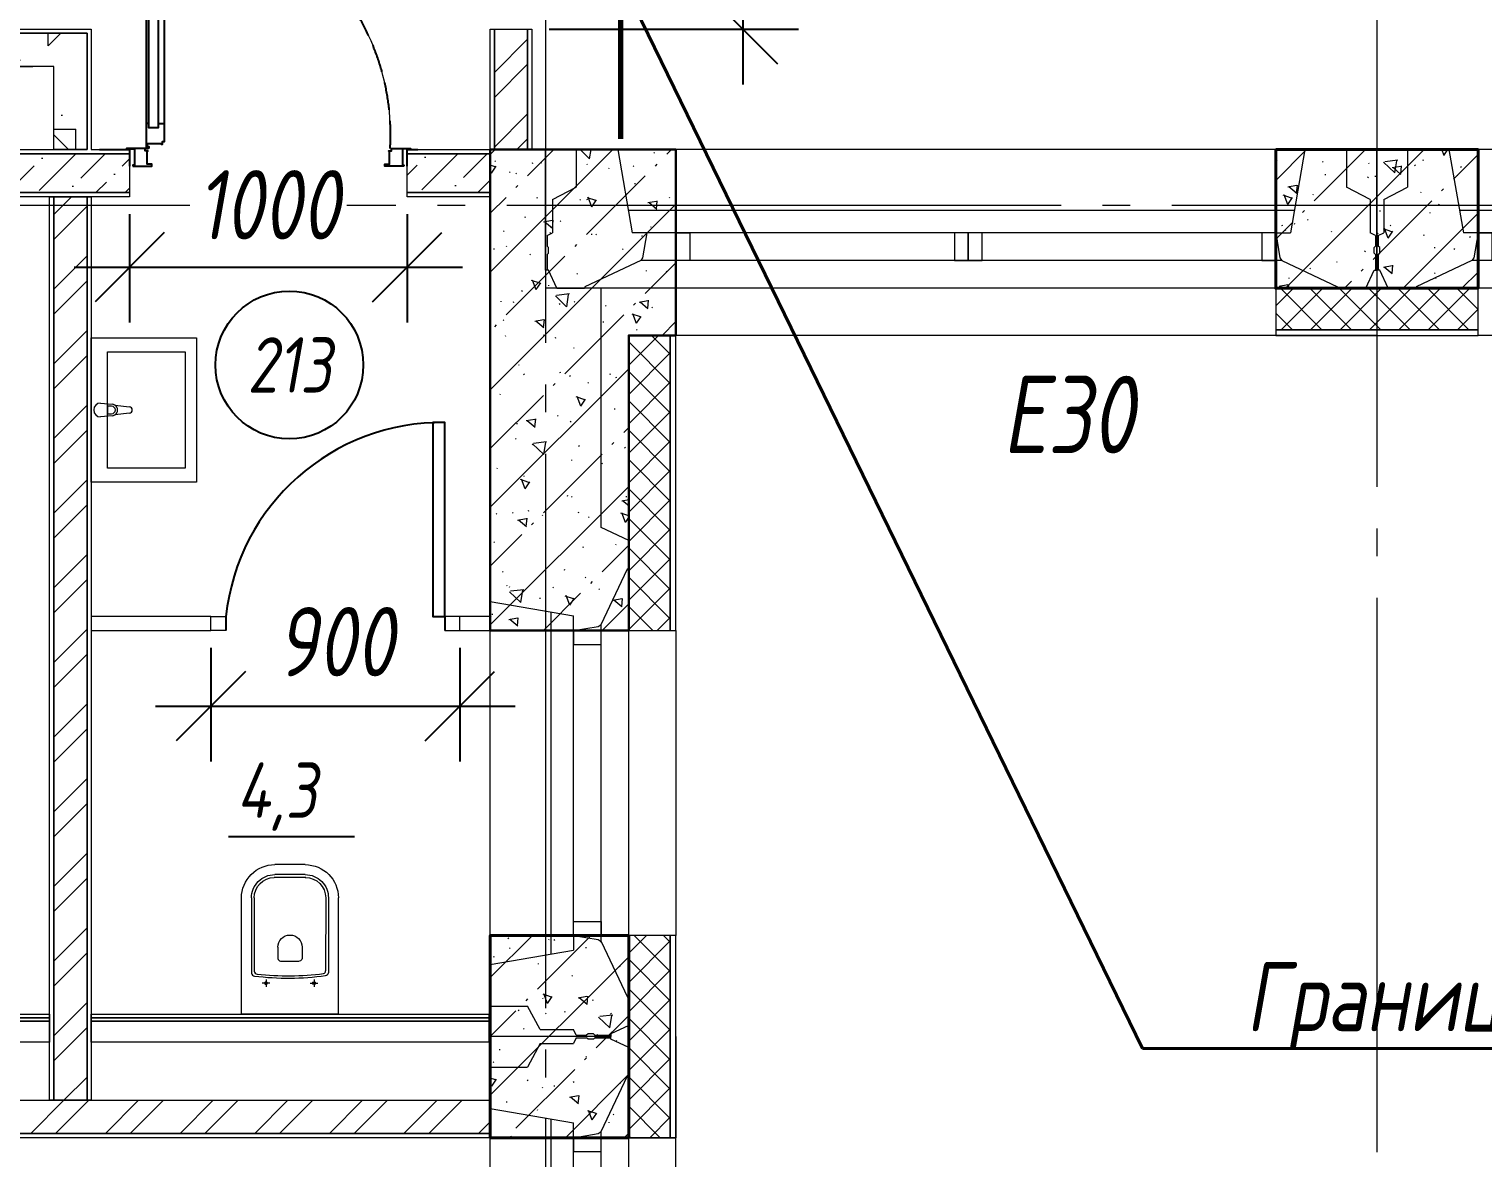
# Model space of a CAD drawing. Header units: millimetres. Extents: x -85420 to 1195317, y -69347 to 470418.
# Drawn here: x 446082 to 451329, y 51138 to 55211 of the extents above; entities that cross this region are included whole.
import ezdxf
from ezdxf import colors
from ezdxf.entities.mleader import LeaderData, LeaderLine
from ezdxf.enums import TextEntityAlignment as Align
from ezdxf.math import Vec2, Vec3

# ---------------------------------------------------------------- set-up
doc = ezdxf.new("R2010")
doc.units = ezdxf.units.MM
for name, pattern in [('GOST2.303 6', [12, 8, -1.5, 1, -1.5]), ('ГОСТ 2.303 4', [7, 5, -2, 0]), ('ГОСТ 2.303 5', [24, 20, -1.5, 1, -1.5]), ('осевая', [50.8, 31.75, -6.35, 6.35, -6.35])]:
    doc.linetypes.add(name, pattern=pattern)
for name, color, linetype, lineweight in [('!М_Двери', 7, 'Continuous', 15), ('!М_Перегородки_пеноблок', 7, 'Continuous', 20), ('!ТХ_САНТЕХНИКА', 4, 'Continuous', 5), ('+АР_Осевые линии', 252, 'GOST2.303 6', 9), ('+АР_Сантехника', 130, 'Continuous', 9), ('+АР_Стены внутренние', 250, 'Continuous', 18), ('АР_Двери', 7, 'Continuous', 0), ('АР_Окна', 4, 'Continuous', 9), ('АР_Сущ Несущая стена', 250, 'Continuous', 50), ('АР_штриховка несущих стен', 250, 'Continuous', 0), ('СПДС_+АР_Стены', 250, 'Continuous', 20), ('СПДС_РАЗМЕРЫ', 252, 'Continuous', 0), ('стены', 7, 'Continuous', 40), ('ТОНКАЯ', 253, 'Continuous', 0), ('ЭКСПЛИКАЦИЯ', 7, 'Continuous', 5)]:
    doc.layers.add(name, color=color, linetype=linetype, lineweight=lineweight)
doc.layers.add('ОСИ', color=7, linetype='осевая', lineweight=13, true_color=0x999999)
doc.layers.add('ПБ_граница', color=7, linetype='ГОСТ 2.303 4', lineweight=40, true_color=0xdb0000)
doc.styles.add('ГОСТ 2.304', font='CS_Gost2304.shx', dxfattribs={"oblique": 10})
doc.linetypes.add('Ground1', pattern='A,12,[130,ltypeshp.shx,S=3,R=-150,X=0,Y=-2.598],3,[130,ltypeshp.shx,S=3,R=-150,X=0,Y=-2.598],3,[130,ltypeshp.shx,S=3,R=-150,X=0,Y=-2.598],0', length=18)
doc.dimstyles.new('СПДС', dxfattribs={"dimscale": 100, "dimtxt": 2.5, "dimasz": 2.5, "dimexe": 2, "dimexo": 0.625, "dimgap": 1, "dimtad": 1, "dimdec": 0, "dimrnd": 5, "dimtxsty": 'ГОСТ 2.304', "dimblk": 'OBLIQUE', "dimblk1": 'OBLIQUE', "dimblk2": 'OBLIQUE', "dimcen": 2.5, "dimdle": 2, "dimadec": 0, "dimazin": 2, "dimtfac": 0.75, "dimtdec": 4, "dimtmove": 1, "dimatfit": 3, "dimfxl": 1, "dimtfill": 1, "dimtolj": 1, "dimarcsym": 1})
pattern_1 = [(225, (226238.74, 413007.94), (212.13203, -212.13203), [300, -50, 10, -50]), (225, (226026.74, 413007.94), (212.13203, -212.13203), []), (140, (226238.74, 413007.94), (31.37587, 358.6306), [37.5, -412.5]), (85, (226238.74, 413007.94), (-376.09568, -69.3761), [30, -330]), (190.451, (226241.35, 413037.82), (-344.71734, 289.2568), [31.87, -350.571]), (136.184, (226138.74, 413007.94), (82.7615, 533.61997), [56.25, -618.75]), (186.636, (226145.64, 413052.4), (-487.0622, 467.3284), [47.805, -525.856]), (81.184, (226138.74, 413007.94), (-487.05805, 467.33264), [45, -495]), (111, (226163.74, 413057.94), (201.30952, 298.45407), [37.5, -412.5]), (56, (226163.74, 413057.94), (-362.5749, 121.6571), [30, -330]), (161.451, (226180.5, 413082.8), (-161.2621, 420.11198), [31.87, -350.571]), (127.5, (226238.74, 413007.94), (-166.446927, 6.079928), [3.353, -322.647, 3.353, -331.647, -331.25]), (127.5, (226238.74, 413007.94), (-166.446927, 6.079928), [-661, 3.353, -327.897]), (97.5, (226238.74, 413007.94), (-197.205856, 131.53477), [3.353, -187.647, 3.353, -315.147, -126.25]), (97.5, (226238.74, 413007.94), (-197.205856, 131.53477), [-509.5, 3.353, -122.897]), (57.5, (226238.74, 412896.44), (11.277436, 266.91122), [3.353, -121.647, 3.353, -386.647, -517.5]), (57.5, (226238.74, 412896.44), (11.277436, 266.91122), [-515, 3.353, -514.147]), (47.5, (226238.74, 412846.44), (-50.05249, 291.59308), [3.353, -159.147, 3.353, -255.647, -367.5]), (47.5, (226238.74, 412846.44), (-50.05249, 291.59308), [-421.5, 3.353, -364.147])]
pattern_2 = [(45, (0, 0), (0, -269.40768), []), (45, (5792.26, -5971.88), (-269.40768, 0), [])]
pattern_3 = [(45, (150, 150), (0, 1000), [141.4, -282.8, 70.7, -424.3, 141.4, -353.61356]), (135, (800, 200), (-1000, 9e-14), [141.4, -212.1, 70.7, -353.6, 141.4, -495.01356]), (63.43495, (0, 0), (5e-08, 1000), [111.8, -447.2, 111.8, -447.234, 0, 0]), (116.56505, (0, 0), (-4e-07, 1000), [111.8, -447.2, 111.8, -447.234, 0, 0]), (0, (0, 100), (0, 1000), [50, -400, 100, -400, 50, 0]), (0, (0, 250), (0, 1000), [-150, 100, -400, 0, -350, 0]), (0, (0, 300), (0, 1000), [-400, 0, -300, 100, -200, 0]), (0, (0, 450), (0, 1000), [-200, 0, -250, 100, -450, 0]), (0, (0, 600), (0, 1000), [-200, 100, -400, 100, -200, 0]), (0, (0, 850), (0, 1000), [-150, 100, -200, 0, -550, 0]), (0, (0, 900), (0, 1000), [-200, 0, -600, 100, -100, 0]), (90, (50, 200), (-1000, 6e-14), [-300, 0, -300, 0, -400, 0]), (90, (150, 0), (-1000, 6e-14), [-150, 100, -400, 0, -350, 0]), (90, (250, 0), (-1000, 6e-14), [-400, 0, -350, 100, -150, 0]), (90, (800, 0), (-1000, 6e-14), [-200, 100, -500, 100, -100, 0]), (90, (100, 100), (-1000, 6e-14), [-300, 0, -350, 0, -350, 0]), (90, (200, 100), (-1000, 6e-14), [-250, 0, -550, 0, -200, 0]), (90, (300, 150), (-1000, 6e-14), [-500, 0, -150, 0, -350, 0]), (90, (350, 50), (-1000, 6e-14), [-450, 0, -200, 0, -250, 0]), (90, (450, 200), (-1000, 6e-14), [-400, 0, -150, 0, -400, 0]), (90, (500, 250), (-1000, 6e-14), [-450, 0, -200, 0, -350, 0]), (90, (550, 0), (-1000, 6e-14), [-600, 0, -250, 0, -150, 0]), (90, (600, 150), (-1000, 6e-14), [-200, 0, -400, 0, -400, 0]), (90, (650, 100), (-1000, 6e-14), [-450, 0, -250, 0, -300, 0]), (90, (700, 50), (-1000, 6e-14), [-400, 0, -300, 0, -300, 0]), (90, (800, 100), (-1000, 6e-14), [-300, 0, -300, 0, -400, 0]), (90, (900, 150), (-1000, 6e-14), [-400, 0, -200, 0, -400, 0]), (90, (950, 200), (-1000, 6e-14), [-150, 0, -600, 0, -250, 0])]
pattern_4 = [(45, (0, 0), (39.774756, 145.840774), [187.5, -40.5, 0, -40.5])]
pattern_5 = [(45, (0, 0), (-53.033009, 53.033009), []), (135, (0, 0), (-53.033009, -53.033009), [])]

# ---------------------------------------------------------------- blocks, each defined once
blk = doc.blocks.new('_Oblique')
at = {"color": 0, "linetype": 'ByBlock', "lineweight": -2}
blk.add_line((-0.5, -0.5), (0.5, 0.5), dxfattribs=at)
blk = doc.blocks.new('*D390')
at = {"layer": 'Defpoints', "color": 0, "ltscale": 100, "transparency": 16777216}
for p in [(447896.4, 56911.4), (447896.4, 55211.4), (448658.4, 55211.4)]:
    blk.add_point(p, dxfattribs=at)
at = {"layer": 'СПДС_РАЗМЕРЫ', "color": 0, "lineweight": -2, "ltscale": 100, "transparency": 16777216}
for p, q in [((448658.4, 57111.4), (448658.4, 55011.4)), ((447958.9, 56911.4), (448858.4, 56911.4)), ((447958.9, 55211.4), (448858.4, 55211.4))]:
    blk.add_line(p, q, dxfattribs=at)
at = {"layer": 'СПДС_РАЗМЕРЫ', "color": 0, "lineweight": -2, "ltscale": 100, "transparency": 16777216, "xscale": 250, "yscale": 250, "zscale": 250}
for p, rotation in [((448658.4, 56911.4), 90), ((448658.4, 55211.4), 270)]:
    blk.add_blockref('_Oblique', p, dxfattribs=dict(at, rotation=rotation))
at = {"layer": 'СПДС_РАЗМЕРЫ', "color": 0, "ltscale": 100, "transparency": 16777216, "insert": (448433.4, 56061.4), "char_height": 250, "attachment_point": 5, "rotation": 90, "style": 'ГОСТ 2.304', "bg_fill": 3, "box_fill_scale": 1.1, "bg_fill_color": 256, "bg_fill_true_color": 13158600, "bg_fill_transparency": 0}
blk.add_mtext('\\A1;1700', dxfattribs=at)
blk = doc.blocks.new('*D328')
at = {"layer": 'Defpoints', "color": 0, "ltscale": 100, "transparency": 16777216}
for p in [(446738.3, 53041.4), (447636.5, 53041.4), (447636.5, 52768.9)]:
    blk.add_point(p, dxfattribs=at)
at = {"layer": 'СПДС_РАЗМЕРЫ', "color": 0, "lineweight": -2, "ltscale": 100, "transparency": 16777216}
for p, q in [((446738.3, 52978.9), (446738.3, 52568.9)), ((447636.5, 52978.9), (447636.5, 52568.9)), ((446538.3, 52768.9), (447836.5, 52768.9))]:
    blk.add_line(p, q, dxfattribs=at)
at = {"layer": 'СПДС_РАЗМЕРЫ', "color": 0, "lineweight": -2, "ltscale": 100, "transparency": 16777216, "xscale": 250, "yscale": 250, "zscale": 250, "rotation": 180}
blk.add_blockref('_Oblique', (446738.3, 52768.9), dxfattribs=at)
at = {"layer": 'СПДС_РАЗМЕРЫ', "color": 0, "lineweight": -2, "ltscale": 100, "transparency": 16777216, "xscale": 250, "yscale": 250, "zscale": 250}
blk.add_blockref('_Oblique', (447636.5, 52768.9), dxfattribs=at)
at = {"layer": 'СПДС_РАЗМЕРЫ', "color": 0, "ltscale": 100, "transparency": 16777216, "insert": (447187.4, 53001.1), "char_height": 250, "attachment_point": 5, "style": 'ГОСТ 2.304', "bg_fill": 3, "box_fill_scale": 1.1, "bg_fill_color": 256, "bg_fill_true_color": 13158600, "bg_fill_transparency": 0}
blk.add_mtext('\\A1;900', dxfattribs=at)
blk = doc.blocks.new('*D327')
at = {"layer": 'Defpoints', "color": 0, "ltscale": 100, "transparency": 16777216}
for p in [(446445.3, 54606.4), (447446.4, 54606.4), (447446.4, 54352.5)]:
    blk.add_point(p, dxfattribs=at)
at = {"layer": 'СПДС_РАЗМЕРЫ', "color": 0, "lineweight": -2, "ltscale": 100, "transparency": 16777216}
for p, q in [((446445.3, 54543.9), (446445.3, 54152.5)), ((447446.4, 54543.9), (447446.4, 54152.5)), ((446245.3, 54352.5), (447646.4, 54352.5))]:
    blk.add_line(p, q, dxfattribs=at)
at = {"layer": 'СПДС_РАЗМЕРЫ', "color": 0, "lineweight": -2, "ltscale": 100, "transparency": 16777216, "xscale": 250, "yscale": 250, "zscale": 250}
for p, rotation in [((446445.3, 54352.5), 180.0000200605713), ((447446.4, 54352.5), 2.006057131818131e-05)]:
    blk.add_blockref('_Oblique', p, dxfattribs=dict(at, rotation=rotation))
at = {"layer": 'СПДС_РАЗМЕРЫ', "color": 0, "ltscale": 100, "transparency": 16777216, "insert": (446945.9, 54577.5), "char_height": 250, "attachment_point": 5, "rotation": 0, "style": 'ГОСТ 2.304', "bg_fill": 3, "box_fill_scale": 1.1, "bg_fill_color": 256, "bg_fill_true_color": 13158600, "bg_fill_transparency": 0}
blk.add_mtext('\\A1;1000', dxfattribs=at)
blk = doc.blocks.new('Из_буфера27431')
at = {"linetype": 'Continuous', "lineweight": 5}
for p, q in [((-138.5, 11.1), (-85.6, 17.7)), ((-138.5, 11.1), (-85.6, 17.7)), ((-76.1, 21), (-34.1, 25)), ((-76.1, 21), (-34.1, 25)), ((-59, 13.6), (-73.9, 13.6)), ((-59, 13.6), (-73.9, 13.6)), ((-59, -13.6), (-59, 13.6)), ((-59, -13.6), (-59, 13.6)), ((-85.6, -17.7), (-138.5, -11.1)), ((-85.6, -17.7), (-138.5, -11.1)), ((-34.1, -25), (-76.1, -21)), ((-34.1, -25), (-76.1, -21)), ((-73.9, -13.6), (-59, -13.6)), ((-73.9, -13.6), (-59, -13.6))]:
    blk.add_line(p, q, dxfattribs=at)
for points in [[(0, -260), (-380, -260), (-380, 260), (0, 260)], [(-59, -210), (-339.1, -210), (-339.1, 210), (-59, 210)], [(-59, -210), (-339.1, -210), (-339.1, 210), (-59, 210)]]:
    blk.add_lwpolyline(points, close=True, dxfattribs=at)
for centre, radius, start, end in [((-137.1, 0), 11.2, 97.1389, 262.8611), ((-137.1, 0), 11.2, 97.1389, 262.8611), ((-74.2, 0), 21.1, 122.771, 237.229), ((-74.2, 0), 21.1, 122.771, 237.229), ((-73.9, 0), 13.6, 90, 270), ((-73.9, 0), 13.6, 90, 270), ((-74.2, 0), 21.1, 95.1696, 122.771), ((-74.2, 0), 21.1, 95.1696, 122.771), ((-34.1, 0), 25, 270, 90), ((-34.1, 0), 25, 270, 90), ((-74.2, 0), 21.1, 237.229, 264.8304), ((-74.2, 0), 21.1, 237.229, 264.8304)]:
    blk.add_arc(centre, radius, start, end, dxfattribs=at)
blk = doc.blocks.new('_DotSmall')
at = {"color": 0, "linetype": 'ByBlock', "const_width": 0.5}
blk.add_lwpolyline([(-0.0625, 0, 1), (0.0625, 0, 1)], format="xyb", close=True, dxfattribs=at)
blk = doc.blocks.new('унитаз поликлиники')
for p, q in [((0, 175), (0, -175)), ((0, 175), (420, 175)), ((420, 138.7), (149.6, 138.7)), ((420, 129), (156.8, 128.7)), ((125.6, 86.7), (99.5, 86.7)), ((112.4, 73.1), (112.4, 100.2)), ((494, 57.1), (494, -57.1)), ((504, 55), (504, -55)), ((540, 55), (540, -55)), ((191.9, -33.7), (191.9, 33.7)), ((242.4, 43.7), (201.9, 43.7)), ((242.4, -43.7), (201.9, -43.7)), ((125.5, -86.5), (99.4, -86.5)), ((112.3, -73), (112.3, -100.1)), ((420, -139), (147.9, -138.7)), ((420, -129), (155.2, -128.7)), ((0, -175), (420, -175))]:
    blk.add_line(p, q)
for centre, radius, start, end in [((420, 55), 120, 0, 90), ((420.5, 55.2), 83.5, 359.8619, 90.3335), ((420, 55), 74, 0, 90), ((242.4, 0), 43.7, 270, 90), ((420, -55), 120, 270, 0), ((420, -55), 84, 270, 0), ((420, -55), 74, 270, 358.4018)]:
    blk.add_arc(centre, radius, start, end)
at = {"extrusion": (0, 0, -1)}
for centre, major_axis, ratio, start_param, end_param in [((1158.1, 0), (-731, -726.4), 0.993775, 0.659849, 0.910919), ((984.1, 0), (-23.4, -941.4), 0.89728, 1.422258, 1.677847), ((149.5, 127.3), (-5.6, -10.5), 0.821373, 1.269211, 2.570669), ((154.4, 119.8), (-5.61, -7.72), 0.798093, 1.232924, 2.686723), ((112.4, 86.8), (3.55, 3.55), 1, 5.504025, 11.78721), ((201.9, -33.5), (4.12, -9.49), 0.964797, 0.42926, 1.943413), ((147.9, -127.5), (5.4, -10.4), 0.836443, 0.56114, 1.877577), ((155.2, -117.5), (5.3, -10.4), 0.842984, 0.549902, 1.8819)]:
    blk.add_ellipse(centre, major_axis=major_axis, ratio=ratio, start_param=start_param, end_param=end_param, dxfattribs=at)
for centre, major_axis, ratio, start_param, end_param in [((201.9, 33.5), (4.12, 9.49), 0.964797, 0.42926, 1.943413), ((112.3, -86.6), (3.54, -3.55), 1, 5.504025, 11.78721)]:
    blk.add_ellipse(centre, major_axis=major_axis, ratio=ratio, start_param=start_param, end_param=end_param)
blk = doc.blocks.new('НП 3033')
at = {"layer": 'АР_Окна', "ltscale": 100}
for p, q in [((365, 500), (2635, 500)), ((365, 400), (2635, 400)), ((365, 300), (2635, 300)), ((365, 220), (2635, 220)), ((365, 0), (2635, 0))]:
    blk.add_line(p, q, dxfattribs=at)
for points in [[(365, 300), (365, 500), (365, 670), (2635, 670), (2635, 300)], [(365, 300), (415, 300), (415, 400), (365, 400)], [(1450, 400), (1425, 400), (1425, 300), (1450, 300), (1475, 300), (1475, 400), (1437.5, 400)], [(1500, 400), (1475, 400), (1475, 300), (1500, 300), (1525, 300), (1525, 400), (1487.5, 400)], [(2635, 300), (2585, 300), (2585, 400), (2635, 400)]]:
    blk.add_lwpolyline(points, dxfattribs=at)
at = {"layer": 'СПДС_+АР_Стены', "ltscale": 100}
for points in [[(0, 670), (0, 670), (365, 670), (365, 670)], [(3000, 670), (3000, 670), (2635, 670), (2635, 670)]]:
    blk.add_lwpolyline(points, dxfattribs=at)
at = {"layer": 'стены', "ltscale": 100}
for p, q in [((2960, 500), (2860, 500)), ((0, 0), (0, 0))]:
    blk.add_line(p, q, dxfattribs=at)
at = {"layer": 'стены', "lineweight": 30, "ltscale": 100}
blk.add_lwpolyline([(0, 0), (365, 0), (365, 500), (0, 500)], dxfattribs=at)
at = {"layer": 'стены', "ltscale": 100}
blk.add_lwpolyline([(3000, 500), (2635, 500), (2635, 0), (3000, 0)], dxfattribs=at)
blk = doc.blocks.new('обследование 2 этаж 1245')
at = {"layer": 'ТОНКАЯ', "ltscale": 100}
for p, q in [((6560, -16760), (6560, -18240)), ((6760, -16760), (6560, -16760)), ((6760, -16760), (6760, -17260)), ((6760, -17195), (6760, -16760)), ((6760, -16760), (6870, -16760)), ((7020, -16760), (6870, -16760)), ((6870, -16760), (6870, -16895)), ((9500, -16760), (7020, -16760)), ((7020, -16760), (7072, -17060)), ((9500, -16760), (9448, -17060)), ((9500, -16760), (9650, -16760)), ((9650, -16760), (9650, -16895)), ((9760, -16760), (9650, -16760)), ((9760, -17195), (9760, -16760)), ((9760, -17195), (9760, -16760)), ((9760, -16760), (9870, -16760)), ((10020, -16760), (9870, -16760)), ((9870, -16760), (9870, -16895)), ((12500, -16760), (10020, -16760)), ((10020, -16760), (10072, -17060)), ((6785, -16940), (6870, -16895)), ((6785, -16940), (6785, -17060)), ((9735, -16940), (9650, -16895)), ((9735, -16940), (9735, -17060)), ((9785, -16940), (9870, -16895)), ((9785, -16940), (9785, -17060)), ((9461.9, -16980), (7058.1, -16980)), ((12461.9, -16980), (10058.1, -16980)), ((6765, -17070), (6785, -17060)), ((6765, -17070), (6765, -17108)), ((7125, -17060), (7072, -17060)), ((7125, -17060), (7110, -17150)), ((9395, -17060), (7125, -17060)), ((9395, -17060), (9410, -17150)), ((9395, -17060), (9448, -17060)), ((9755, -17070), (9735, -17060)), ((9755, -17070), (9755, -17108)), ((9765, -17070), (9785, -17060)), ((9765, -17070), (9765, -17108)), ((10125, -17060), (10072, -17060)), ((10125, -17060), (10110, -17150)), ((12395, -17060), (10125, -17060)), ((6760, -17138), (6760, -17195)), ((6770, -17113), (6765, -17108)), ((6765, -17138), (6770, -17133)), ((6765, -17138), (6765, -17195)), ((6770, -17133), (6770, -17113)), ((7110, -17150), (7103, -17160)), ((9410, -17150), (9417, -17160)), ((9750, -17113), (9755, -17108)), ((9750, -17133), (9750, -17113)), ((9755, -17138), (9750, -17133)), ((9755, -17138), (9755, -17195)), ((9760, -17138), (9760, -17195)), ((9760, -17138), (9760, -17195)), ((9770, -17113), (9765, -17108)), ((9765, -17138), (9770, -17133)), ((9765, -17138), (9765, -17195)), ((9770, -17133), (9770, -17113)), ((10110, -17150), (10103, -17160)), ((6765, -17195), (6760, -17195)), ((6770, -17195), (6765, -17195)), ((6800, -17260), (6770, -17195)), ((7103, -17160), (6902, -17255)), ((9417, -17160), (7103, -17160)), ((9417, -17160), (9618, -17255)), ((9720, -17260), (9750, -17195)), ((9750, -17195), (9755, -17195)), ((9755, -17195), (9760, -17195)), ((9765, -17195), (9760, -17195)), ((9770, -17195), (9765, -17195)), ((9800, -17260), (9770, -17195)), ((10103, -17160), (9902, -17255)), ((12417, -17160), (10103, -17160)), ((6960, -17260), (6760, -17260)), ((6800, -17260), (6900, -17260)), ((6902, -17255), (6900, -17260)), ((9620, -17260), (6900, -17260)), ((6960, -18123.8), (6960, -17260)), ((9618, -17255), (9620, -17260)), ((9720, -17260), (9620, -17260)), ((9800, -17260), (9900, -17260)), ((9902, -17255), (9900, -17260)), ((12620, -17260), (9900, -17260)), ((7060, -18170), (6960, -18123.8)), ((7060, -18170), (7060, -18270)), ((6560, -18390), (6560, -18240)), ((6960, -18473), (7055, -18272)), ((7055, -18272), (7060, -18270)), ((7060, -19820), (7060, -18270)), ((6560, -19700), (6560, -18390)), ((6560, -18390), (6860, -18442)), ((6780, -19661.9), (6780, -18428.1)), ((6860, -18495), (6860, -18442)), ((6860, -18495), (6950, -18480)), ((6860, -19595), (6860, -18495)), ((6950, -18480), (6960, -18473)), ((6960, -19617), (6960, -18473)), ((6860, -19595), (6950, -19610)), ((6860, -19595), (6860, -19648)), ((6950, -19610), (6960, -19617)), ((6960, -19617), (7055, -19818)), ((6560, -19700), (6860, -19648)), ((6560, -19700), (6560, -19850)), ((7055, -19818), (7060, -19820)), ((7060, -19920), (7060, -19820)), ((6560, -19850), (6695, -19850)), ((6560, -19960), (6560, -19850)), ((6740, -19935), (6695, -19850)), ((6740, -19935), (6860, -19935)), ((6870, -19955), (6860, -19935)), ((7060, -19920), (6995, -19950)), ((6995, -19960), (6560, -19960)), ((6995, -19960), (6560, -19960)), ((6560, -19960), (6560, -20070)), ((6740, -19985), (6695, -20070)), ((6740, -19985), (6860, -19985)), ((6870, -19965), (6860, -19985)), ((6870, -19955), (6908, -19955)), ((6870, -19965), (6908, -19965)), ((6913, -19950), (6908, -19955)), ((6913, -19970), (6908, -19965)), ((6933, -19950), (6913, -19950)), ((6933, -19970), (6913, -19970)), ((6938, -19955), (6933, -19950)), ((6938, -19965), (6933, -19970)), ((6938, -19955), (6995, -19955)), ((6938, -19960), (6995, -19960)), ((6938, -19960), (6995, -19960)), ((6938, -19965), (6995, -19965)), ((6995, -19950), (6995, -19955)), ((6995, -19955), (6995, -19960)), ((6995, -19965), (6995, -19960)), ((6995, -19970), (6995, -19965)), ((7060, -20000), (6995, -19970)), ((7060, -20000), (7060, -20100)), ((6560, -20220), (6560, -20070)), ((6560, -20070), (6695, -20070)), ((6960, -20303), (7055, -20102)), ((7055, -20102), (7060, -20100)), ((7060, -22820), (7060, -20100)), ((6560, -22700), (6560, -20220)), ((6560, -20220), (6860, -20272)), ((6780, -22661.9), (6780, -20258.1)), ((6860, -20325), (6860, -20272)), ((6950, -20310), (6960, -20303)), ((6960, -22617), (6960, -20303)), ((6860, -20325), (6950, -20310)), ((6860, -22595), (6860, -20325))]:
    blk.add_line(p, q, dxfattribs=at)
blk = doc.blocks.new('A$C314F1C93')
at = {"layer": '+АР_Осевые линии', "linetype": 'ГОСТ 2.303 5', "lineweight": 0, "ltscale": 100}
for p, q in [((17540, 64752.7), (17540, -9752.2)), ((20540, 64233), (20540, -9232.6))]:
    blk.add_line(p, q, dxfattribs=at)
blk.add_lwpolyline([(-4200, 39250), (75280, 39250)], dxfattribs=at)

msp = doc.modelspace()

# ---------------------------------------------------------------- block references
at = {"layer": 'ОСИ', "ltscale": 40}
msp.add_blockref('A$C314F1C93', (430406.4, 15326.4, 0), dxfattribs=at)

# ---------------------------------------------------------------- next in the draw order: hatches: boundary and pattern name
at = {"layer": '!М_Перегородки_пеноблок', "ltscale": 100}
h = msp.add_hatch(dxfattribs=at)
h.set_pattern_fill('БЕТОННАЯ ПОДГОТОВКА', color=256, scale=100, style=0, pattern_type=2)
h.set_pattern_definition(pattern_3)
h.paths.add_polyline_path([(446171.4, 55076.4), (445210.4, 55076.4), (445210.4, 55196.4), (446291.4, 55196.4)], flags=0)
h = msp.add_hatch(dxfattribs=at)
h.set_pattern_fill('БЕТОННАЯ ПОДГОТОВКА', color=256, scale=100, style=0, pattern_type=2)
h.set_pattern_definition(pattern_3)
h.paths.add_polyline_path([(446171.4, 54776.4), (446171.4, 55076.4), (446291.4, 55196.4), (446291.4, 54776.4)], flags=0)
h = msp.add_hatch(dxfattribs=at)
h.set_pattern_fill('БЕТОННАЯ ПОДГОТОВКА', color=256, scale=100, style=0, pattern_type=2)
h.set_pattern_definition(pattern_3)
h.paths.add_polyline_path([(446171.4, 54776.4), (446171.4, 55186), (446291.4, 55186), (446291.4, 54776.4)], flags=0)
at = {"layer": 'АР_штриховка несущих стен', "lineweight": 0}
h = msp.add_hatch(dxfattribs=at)
h.set_pattern_fill('FP_1', color=256, angle=90, style=0, pattern_type=2)
h.set_pattern_definition(pattern_1)
h.paths.add_polyline_path([(448246.4, 54106.4), (448246.4, 53041.4), (447746.4, 53041.4), (447746.4, 54776.4), (448416.4, 54776.4), (448416.4, 54106.4)])
h = msp.add_hatch(dxfattribs=at)
h.set_pattern_fill('FP_1', color=256, angle=90, style=0, pattern_type=2)
h.set_pattern_definition([(225, (229303.74, 442842.94), (212.13203, -212.13203), [300, -50, 10, -50]), (225, (229091.74, 442842.94), (212.13203, -212.13203), []), (140, (229303.74, 442842.94), (31.37587, 358.6306), [37.5, -412.5]), (85, (229303.74, 442842.94), (-376.09568, -69.3761), [30, -330]), (190.451, (229306.35, 442872.82), (-344.71734, 289.2568), [31.87, -350.571]), (136.184, (229203.74, 442842.94), (82.7615, 533.61997), [56.25, -618.75]), (186.636, (229210.64, 442887.4), (-487.0622, 467.3284), [47.805, -525.856]), (81.184, (229203.74, 442842.94), (-487.05805, 467.33264), [45, -495]), (111, (229228.74, 442892.94), (201.30952, 298.45407), [37.5, -412.5]), (56, (229228.74, 442892.94), (-362.5749, 121.6571), [30, -330]), (161.451, (229245.5, 442917.8), (-161.2621, 420.11198), [31.87, -350.571]), (127.5, (229303.74, 442842.94), (-166.446927, 6.079928), [3.353, -322.647, 3.353, -331.647, -331.25]), (127.5, (229303.74, 442842.94), (-166.446927, 6.079928), [-661, 3.353, -327.897]), (97.5, (229303.74, 442842.94), (-197.205856, 131.53477), [3.353, -187.647, 3.353, -315.147, -126.25]), (97.5, (229303.74, 442842.94), (-197.205856, 131.53477), [-509.5, 3.353, -122.897]), (57.5, (229303.74, 442731.44), (11.277436, 266.91122), [3.353, -121.647, 3.353, -386.647, -517.5]), (57.5, (229303.74, 442731.44), (11.277436, 266.91122), [-515, 3.353, -514.147]), (47.5, (229303.74, 442681.44), (-50.05249, 291.59308), [3.353, -159.147, 3.353, -255.647, -367.5]), (47.5, (229303.74, 442681.44), (-50.05249, 291.59308), [-421.5, 3.353, -364.147])])
h.paths.add_polyline_path([(450581.4, 54276.4), (451311.4, 54276.4), (451311.4, 54776.4), (450581.4, 54776.4)])
h = msp.add_hatch(dxfattribs=at)
h.set_pattern_fill('FP_1', color=256, angle=90, style=0, pattern_type=2)
h.set_pattern_definition(pattern_1)
h.paths.add_polyline_path([(448246.4, 51941.4), (447746.4, 51941.4), (447746.4, 51211.4), (448246.4, 51211.4)])
at = {"layer": 'СПДС_+АР_Стены', "lineweight": 9, "ltscale": 100}
h = msp.add_hatch(dxfattribs=at)
h.set_pattern_fill('НЕМЕТАЛЛИЧЕСКИЕ МАТЕРИАЛЫ', color=256, scale=30, style=0, pattern_type=2)
h.set_pattern_definition(pattern_5)
h.paths.add_polyline_path([(450581.4, 54126.4), (451311.4, 54126.4), (451311.4, 54276.4), (450581.4, 54276.4)], flags=0)
h = msp.add_hatch(dxfattribs=at)
h.set_pattern_fill('НЕМЕТАЛЛИЧЕСКИЕ МАТЕРИАЛЫ', color=256, scale=30, style=0, pattern_type=2)
h.set_pattern_definition(pattern_5)
h.paths.add_polyline_path([(448396.4, 53041.4), (448396.4, 54106.4), (448246.4, 54106.4), (448246.4, 53041.4)], flags=0)
h = msp.add_hatch(dxfattribs=at)
h.set_pattern_fill('НЕМЕТАЛЛИЧЕСКИЕ МАТЕРИАЛЫ', color=256, scale=30, style=0, pattern_type=2)
h.set_pattern_definition(pattern_5)
h.paths.add_polyline_path([(448396.4, 51211.4), (448396.4, 51941.4), (448246.4, 51941.4), (448246.4, 51211.4)], flags=0)
at = {"layer": 'СПДС_+АР_Стены', "lineweight": 15, "ltscale": 100}
h = msp.add_hatch(dxfattribs=at)
h.set_pattern_fill('КИРПИЧ', color=1, scale=20, style=0, pattern_type=2)
h.set_pattern_definition(pattern_2)
h.paths.add_polyline_path([(442893.4, 51346.4), (447746.4, 51346.4), (447746.4, 51226.4), (442893.4, 51226.4)], flags=0)

# ---------------------------------------------------------------- next in the draw order: linework, layer by layer
at = {"layer": '!М_Двери', "color": 0, "ltscale": 100, "elevation": 0}
msp.add_lwpolyline([(446792.9, 53091.4), (446792.9, 53041.4), (446738.3, 53041.4), (446738.3, 53091.4)], close=True, dxfattribs=at)
at = {"layer": '!М_Перегородки_пеноблок', "ltscale": 100}
for points in [[(446291.4, 55196.4), (445210.4, 55196.4), (445210.4, 55211.4), (446306.4, 55211.4)], [(446171.4, 55076.4), (445210.4, 55076.4), (445210.4, 55196.4), (446291.4, 55196.4)], [(446291.4, 55196.4), (446291.4, 54776.4), (446171.4, 54776.4), (446171.4, 55076.4)], [(446291.4, 54776.4), (446291.4, 55196.4)], [(446306.4, 55211.4), (446306.4, 54776.4)], [(446291.4, 55186), (446291.4, 54776.4), (446171.4, 54776.4), (446171.4, 55076.4)], [(446291.4, 54776.4), (446291.4, 55186)], [(446306.4, 55186), (446306.4, 54776.4)]]:
    msp.add_lwpolyline(points, dxfattribs=at)
at = {"layer": '+АР_Стены внутренние', "ltscale": 100}
msp.add_lwpolyline([(441760, 54776.4), (446291.4, 54776.4)], dxfattribs=at)
for p, q in [((446506.4, 54872.4), (446506.4, 55587.3)), ((446570.4, 55589.4), (446570.4, 54870.4))]:
    msp.add_line(p, q)
for points in [[(446549.4, 54856.4), (446549.4, 55603.3), (446513.4, 55603.3), (446513.4, 54856.4)], [(446514.3, 54780.4), (446506.4, 54780.4), (446506.4, 54872.4), (446513.4, 54872.4), (446513.4, 54856.4), (446549.4, 54856.4), (446549.4, 54870.4), (446570.4, 54870.4), (446570.4, 54804.4), (446562.4, 54804.4), (446562.4, 54794.4), (446560.8, 54794.4), (446560.8, 54797.4), (446508.1, 54797.4), (446508.1, 54788.3), (446514.3, 54788.3)], [(446457.3, 54716.4), (446525.3, 54716.4), (446525.3, 54724.4), (446508.3, 54724.4), (446508.3, 54770.8), (446511.4, 54770.8), (446511.4, 54772.4), (446501.4, 54772.4), (446501.4, 54780.4), (446433.3, 54780.4), (446433.3, 54776.4), (446441.3, 54776.4), (446441.3, 54778.8), (446462.3, 54778.8), (446462.3, 54720.2), (446457.3, 54720.2)], [(447434.4, 54716.4), (447366.4, 54716.4), (447366.4, 54724.4), (447383.4, 54724.4), (447383.4, 54770.8), (447380.4, 54770.8), (447380.4, 54772.4), (447390.3, 54772.4), (447390.3, 54780.4), (447458.4, 54780.4), (447458.4, 54776.4), (447450.4, 54776.4), (447450.4, 54778.8), (447429.4, 54778.8), (447429.4, 54720.2), (447434.4, 54720.2)]]:
    msp.add_lwpolyline(points, close=True)
at = {"color": 6, "lineweight": 18, "ltscale": 100, "elevation": 0}
msp.add_lwpolyline([(445210.4, 55076.4), (446096.4, 55076.4)], dxfattribs=at)
at = {"color": 1, "linetype": 'Ground1'}
for points in [[(446336.4, 54776.4), (446445.3, 54776.4), (446445.3, 54716.4)], [(447446.4, 54716.4), (447446.4, 54776.4), (447485.3, 54776.4)]]:
    msp.add_lwpolyline(points, dxfattribs=at)
at = {"linetype": 'ГОСТ 2.303 4', "ltscale": 20}
msp.add_arc((446536.9, 54830), 849.9, 356.651, 92.06, dxfattribs=at)
at = {"layer": 'АР_Двери'}
for p, q in [((446506.4, 54872.4), (446506.4, 55587.3)), ((446570.4, 55589.4), (446570.4, 54870.4))]:
    msp.add_line(p, q, dxfattribs=at)
for points in [[(446549.4, 54856.4), (446549.4, 55603.3), (446513.4, 55603.3), (446513.4, 54856.4)], [(446514.3, 54780.4), (446506.4, 54780.4), (446506.4, 54872.4), (446513.4, 54872.4), (446513.4, 54856.4), (446549.4, 54856.4), (446549.4, 54870.4), (446570.4, 54870.4), (446570.4, 54804.4), (446562.4, 54804.4), (446562.4, 54794.4), (446560.8, 54794.4), (446560.8, 54797.4), (446508.1, 54797.4), (446508.1, 54788.3), (446514.3, 54788.3)]]:
    msp.add_lwpolyline(points, close=True, dxfattribs=at)
at = {"layer": 'АР_Двери', "ltscale": 20}
msp.add_arc((446536.9, 54830), 849.9, 356.651, 92.06, dxfattribs=at)
at = {"layer": 'АР_Окна', "ltscale": 100}
for p, q in [((450581.4, 54776.4, 0), (448416.4, 54776.4)), ((450581.4, 54556.4, 0), (448416.4, 54556.4)), ((450581.4, 54476.4, 0), (448416.4, 54476.4)), ((450581.4, 54376.4, 0), (448416.4, 54376.4)), ((450581.4, 54276.4, 0), (448416.4, 54276.4)), ((447746.4, 51941.4, 0), (447746.4, 53041.4, 0)), ((447966.4, 51941.4, 0), (447966.4, 53041.4, 0)), ((448046.4, 51941.4, 0), (448046.4, 53041.4, 0)), ((448146.4, 51941.4, 0), (448146.4, 53041.4, 0)), ((448246.4, 51941.4, 0), (448246.4, 53041.4, 0))]:
    msp.add_line(p, q, dxfattribs=at)
at = {"layer": 'АР_Окна', "ltscale": 100, "elevation": 0}
for points in [[(448416.4, 54476.4), (448466.4, 54476.4), (448466.4, 54376.4), (448416.4, 54376.4)], [(450581.4, 54476.4), (450581.4, 54276.4), (450581.4, 54106.4), (448416.4, 54106.4), (448416.4, 54476.4)], [(449446.4, 54376.4), (449471.4, 54376.4), (449471.4, 54476.4), (449446.4, 54476.4), (449421.4, 54476.4), (449421.4, 54376.4), (449458.9, 54376.4)], [(449496.4, 54376.4), (449521.4, 54376.4), (449521.4, 54476.4), (449496.4, 54476.4), (449471.4, 54476.4), (449471.4, 54376.4), (449508.9, 54376.4)], [(450581.4, 54476.4), (450531.4, 54476.4), (450531.4, 54376.4), (450581.4, 54376.4)], [(448046.4, 53041.4), (448046.4, 52991.4), (448146.4, 52991.4), (448146.4, 53041.4)], [(448046.4, 51941.4), (448046.4, 51991.4), (448146.4, 51991.4), (448146.4, 51941.4)]]:
    msp.add_lwpolyline(points, dxfattribs=at)
at = {"layer": 'АР_Окна', "ltscale": 100}
msp.add_lwpolyline([(448416.4, 53041.4), (448416.4, 51941.4)], dxfattribs=at)
at = {"layer": 'ПБ_граница', "color": 1, "lineweight": 70, "ltscale": 100, "true_color": 0xff0404, "elevation": 0}
msp.add_lwpolyline([(448218.2, 54815.4), (448218.2, 54815.4), (448218.2, 54815.4), (448218.2, 54815.4), (448218.2, 59146.6), (441546.4, 59146.6)], dxfattribs=at)
at = {"layer": 'СПДС_+АР_Стены', "ltscale": 100}
for points in [[(447761.4, 55211.4), (447761.4, 54776.4), (447746.4, 54776.4), (447746.4, 55211.4)], [(446171.4, 54606.4), (446171.4, 51346.4), (446156.4, 51346.4), (446156.4, 51631.5), (446156.4, 51631.5), (446156.4, 51656.5), (446156.4, 51656.5), (446156.4, 54606.4), (446171.4, 54606.4)], [(450581.4, 54126.4), (451311.4, 54126.4), (451311.4, 54276.4), (450581.4, 54276.4), (450581.4, 54126.4)], [(448396.4, 53041.4), (448396.4, 54106.4), (448246.4, 54106.4), (448246.4, 53041.4), (448396.4, 53041.4)], [(448396.4, 54106.4), (448396.4, 53041.4), (448416.4, 53041.4), (448416.4, 54106.4), (448396.4, 54106.4)], [(451311.4, 54126.4), (450581.4, 54126.4), (450581.4, 54106.4), (451311.4, 54106.4), (451311.4, 54126.4)], [(448396.4, 51211.4), (448396.4, 51941.4), (448246.4, 51941.4), (448246.4, 51211.4), (448396.4, 51211.4)], [(448396.4, 51941.4), (448396.4, 51211.4), (448416.4, 51211.4), (448416.4, 51941.4), (448396.4, 51941.4)], [(442971.4, 51656.5), (446156.4, 51656.5), (446156.4, 51644), (442971.4, 51644)], [(442971.4, 51644), (446156.4, 51644), (446156.4, 51631.5), (442971.4, 51631.5)], [(442971.4, 51631.5), (446156.4, 51631.5), (446156.4, 51556.5), (442971.4, 51556.5), (442971.4, 51631.5)], [(446306.4, 51656.5), (447741.4, 51656.5), (447741.4, 51644), (446306.4, 51644)], [(446306.4, 51644), (447741.4, 51644), (447741.4, 51631.5), (446306.4, 51631.5)], [(446306.4, 51631.5), (447741.4, 51631.5), (447741.4, 51556.5), (446306.4, 51556.5)]]:
    msp.add_lwpolyline(points, close=True, dxfattribs=at)
at = {"layer": 'СПДС_+АР_Стены', "ltscale": 100, "elevation": 0}
msp.add_lwpolyline([(450946.4, 54106.4), (450946.4, 54106.4), (450581.4, 54106.4), (450581.4, 54106.4)], dxfattribs=at)
at = {"layer": 'СПДС_+АР_Стены', "color": 0, "ltscale": 100, "elevation": 0}
for points in [[(446738.3, 53091.4), (446306.4, 53091.4), (446306.4, 53041.4), (446738.3, 53041.4)], [(447582.9, 53041.4), (447636.5, 53041.4), (447636.5, 53091.4), (447582.9, 53091.4)], [(447636.5, 53041.4), (447746.4, 53041.4), (447746.4, 53091.4), (447636.5, 53091.4)]]:
    msp.add_lwpolyline(points, dxfattribs=at)
at = {"layer": 'СПДС_+АР_Стены', "ltscale": 100}
for points in [[(442901.9, 51346.4), (447746.4, 51346.4), (447746.4, 51226.4), (442893.4, 51226.4)], [(442901.9, 51226.4), (447746.4, 51226.4), (447746.4, 51211.4), (442893.4, 51211.4)]]:
    msp.add_lwpolyline(points, dxfattribs=at)
at = {"layer": 'стены', "lineweight": 30, "ltscale": 100, "elevation": 0}
for points in [[(447746.4, 54776.4), (448416.4, 54776.4), (448416.4, 54106.4), (448246.4, 54106.4), (448246.4, 53041.4), (447746.4, 53041.4), (447746.4, 54776.4)], [(450946.4, 54776.4), (450581.4, 54776.4), (450581.4, 54276.4), (450946.4, 54276.4)]]:
    msp.add_lwpolyline(points, dxfattribs=at)
at = {"layer": 'стены', "ltscale": 100, "elevation": 0}
for points in [[(450581.4, 54776.4), (451311.4, 54776.4), (451311.4, 54276.4), (450581.4, 54276.4)], [(448246.4, 51941.4), (447746.4, 51941.4), (447746.4, 51211.4), (448246.4, 51211.4)]]:
    msp.add_lwpolyline(points, close=True, dxfattribs=at)
at = {"layer": 'ЭКСПЛИКАЦИЯ', "linetype": 'Continuous', "lineweight": 25, "ltscale": 100}
msp.add_line((446801.4, 52298.4), (447256.4, 52298.4), dxfattribs=at)
msp.add_circle((447021.7, 53999.4), 266.7, dxfattribs=at)

# ---------------------------------------------------------------- next in the draw order: block references
at = {"layer": '!ТХ_САНТЕХНИКА', "ltscale": 100, "rotation": 180.0003105831834}
msp.add_blockref('Из_буфера27431', (446306.4, 53837), dxfattribs=at)
at = {"layer": '+АР_Сантехника', "ltscale": 100, "rotation": 180.0003105831834}
msp.add_blockref('Из_буфера27431', (446306.4, 53837), dxfattribs=at)
at = {"layer": '+АР_Сантехника', "xscale": -1, "rotation": 270}
msp.add_blockref('унитаз поликлиники', (447023.9, 51656.5), dxfattribs=at)
at = {"layer": 'АР_Сущ Несущая стена', "rotation": 180}
msp.add_blockref('НП 3033', (453946.4, 54776.4, 0), dxfattribs=at)
at = {"layer": 'АР_Сущ Несущая стена', "xscale": -1, "rotation": 270}
msp.add_blockref('НП 3033', (447746.4, 48576.4, 0), dxfattribs=at)
at = {"layer": 'ТОНКАЯ', "ltscale": 200}
msp.add_blockref('обследование 2 этаж 1245', (441186.4, 71536.4, 0), dxfattribs=at)

# ---------------------------------------------------------------- next in the draw order: texts
at = {"layer": 'ЭКСПЛИКАЦИЯ', "linetype": 'Continuous', "lineweight": 25, "ltscale": 100, "style": 'ГОСТ 2.304', "oblique": 10}
msp.add_text('213', height=200, dxfattribs=at).set_placement((447021.7, 53999.4), align=Align.MIDDLE_CENTER)
msp.add_text('4,3', height=200, dxfattribs=at).set_placement((446831.4, 52565.1), align=Align.TOP_LEFT)

# ---------------------------------------------------------------- next in the draw order: leaders
at = {"layer": 'ПБ_граница', "linetype": 'ByBlock', "lineweight": 0, "ltscale": 70}
ml = msp.add_multileader_mtext('Standard', dxfattribs=at)
ml.set_content('Граница пожарной зоны ', color=256, style='ГОСТ 2.304')
ml.set_leader_properties(color=256, lineweight=-1)
ml.set_arrow_properties(name='DOTSMALL')
ml.build(insert=Vec2(0, 0))
ml.multileader.update_dxf_attribs({"text_left_attachment_type": 6, "text_right_attachment_type": 6, "dogleg_length": 173.1, "arrow_head_size": 250, "scale": 100})
ctx = ml.context
ctx.base_point, ctx.scale, ctx.char_height, ctx.arrow_head_size, ctx.landing_gap_size, ctx.plane_origin = Vec3(450273, 51533, 0), 100, 250, 250, 200, Vec3(406909.5, 65636.9, 0)
ctx.left_attachment, ctx.right_attachment = 6, 6
notes = []
notes.append((ctx, [(0, (1, 1, 0), (450099.9, 51533, 0), (1, 0), 173.1, [(3, [(448218.2, 55394.9, 0)], 0, [])])]))
ctx.mtext.insert, ctx.mtext.width, ctx.mtext.defined_height, ctx.mtext.line_spacing_factor, ctx.mtext.flow_direction = Vec3(450473, 51845.5, 0), 7160.099, 981, 0.768, 5
for ctx, leaders in notes:
    for number, flags, end, landing, length, lines in leaders:
        leader = LeaderData()
        leader.index, (leader.has_last_leader_line, leader.has_dogleg_vector, leader.attachment_direction) = number, flags
        leader.last_leader_point, leader.dogleg_vector, leader.dogleg_length = Vec3(end), Vec3(landing), length
        for number, points, colour, breaks in lines:
            line = LeaderLine()
            line.index, line.vertices, line.color, line.breaks = number, Vec3.list(points), colors.encode_raw_color(colour), breaks
            leader.lines.append(line)
        ctx.leaders.append(leader)

# ---------------------------------------------------------------- next in the draw order: texts
at = {"layer": 'ПБ_граница', "linetype": 'ByBlock', "lineweight": 0, "ltscale": 70, "insert": (449832.9, 53820.5, 0), "char_height": 280, "width": 1, "attachment_point": 5, "style": 'ГОСТ 2.304', "bg_fill": 3, "box_fill_scale": 1.2, "bg_fill_color": 1, "bg_fill_transparency": 0}
msp.add_mtext('E30', dxfattribs=at)

# ---------------------------------------------------------------- next in the draw order: dimensions: what is measured, and where the dimension line sits
at = {"layer": 'СПДС_РАЗМЕРЫ', "ltscale": 100}
for base, p1, p2, angle, picture, middle in [((448658.4, 55211.4, 0), (447896.4, 56911.4, 0), (447896.4, 55211.4, 0), 90, '*D390', (448433.4, 56061.4, 0)), ((447446.4, 54352.5, 0), (446445.3, 54606.4, 0), (447446.4, 54606.4, 0), 0, '*D327', (446945.9, 54577.5, 0))]:
    dim = msp.add_linear_dim(base=base, p1=p1, p2=p2, angle=angle, dimstyle='СПДС', dxfattribs=at)
    dim.commit()
    dim.dimension.update_dxf_attribs({"geometry": picture, "text_midpoint": middle})
dim = msp.add_linear_dim(base=(447636.5, 52768.9, 0), p1=(446738.3, 53041.4, 0), p2=(447636.5, 53041.4, 0), dimstyle='СПДС', dxfattribs=at)
dim.commit()
dim.dimension.update_dxf_attribs({"geometry": '*D328', "text_midpoint": (447187.4, 53001.1, 0)})

# ---------------------------------------------------------------- next in the draw order: hatches: boundary and pattern name
at = {"layer": '+АР_Стены внутренние', "lineweight": 0, "ltscale": 100}
h = msp.add_hatch(dxfattribs=at)
h.set_pattern_fill('БЕТОН И ИЗДЕЛИЯ ИЗ НЕГО', color=256, scale=30, style=0, pattern_type=2)
h.set_pattern_definition(pattern_4)
h.paths.add_polyline_path([(446445.3, 54621.4), (441760, 54621.4), (441760, 54761.4), (446445.3, 54761.4)], flags=0)
h = msp.add_hatch(dxfattribs=at)
h.set_pattern_fill('БЕТОН И ИЗДЕЛИЯ ИЗ НЕГО', color=256, scale=30, style=0, pattern_type=2)
h.set_pattern_definition(pattern_4)
h.paths.add_polyline_path([(447746.4, 54621.4), (447446.4, 54621.4), (447446.4, 54761.4), (447746.4, 54761.4)], flags=0)
at = {"layer": 'СПДС_+АР_Стены', "lineweight": 15, "ltscale": 100}
h = msp.add_hatch(dxfattribs=at)
h.set_pattern_fill('КИРПИЧ', color=1, scale=20, style=0, pattern_type=2)
h.set_pattern_definition(pattern_2)
h.paths.add_polyline_path([(447881.4, 55211.4), (447881.4, 54776.4), (447761.4, 54776.4), (447761.4, 55211.4)], flags=0)
h = msp.add_hatch(dxfattribs=at)
h.set_pattern_fill('КИРПИЧ', color=1, scale=20, style=0, pattern_type=2)
h.set_pattern_definition(pattern_2)
h.paths.add_polyline_path([(446291.4, 54606.4), (446291.4, 51346.4), (446171.4, 51346.4), (446171.4, 54606.4)], flags=0)

# ---------------------------------------------------------------- next in the draw order: linework, layer by layer
at = {"layer": '+АР_Стены внутренние', "ltscale": 100}
for points in [[(446306.4, 54776.4), (446445.3, 54776.4), (446445.3, 54761.4), (441760, 54761.4)], [(441760, 54761.4), (446445.3, 54761.4), (446445.3, 54621.4), (441760, 54621.4)], [(441760, 54621.4), (446445.3, 54621.4), (446445.3, 54606.4), (441760, 54606.4)]]:
    msp.add_lwpolyline(points, dxfattribs=at)
for points in [[(447746.4, 54761.4), (447446.4, 54761.4), (447446.4, 54776.4), (447746.4, 54776.4)], [(447746.4, 54621.4), (447446.4, 54621.4), (447446.4, 54761.4), (447746.4, 54761.4)], [(447746.4, 54606.4), (447446.4, 54606.4), (447446.4, 54621.4), (447746.4, 54621.4)]]:
    msp.add_lwpolyline(points, close=True, dxfattribs=at)
for p, q in [((446792.9, 53091.4, 0), (446792.9, 53041.4, 0)), ((447582.9, 53091.4, 0), (447582.9, 53041.4, 0))]:
    msp.add_line(p, q)
at = {"color": 1, "linetype": 'Ground1'}
for points in [[(446336.4, 54776.4), (446445.3, 54776.4), (446445.3, 54716.4)], [(447446.4, 54716.4), (447446.4, 54776.4), (447485.3, 54776.4)]]:
    msp.add_lwpolyline(points, dxfattribs=at)
at = {"elevation": 0}
msp.add_lwpolyline([(447582.9, 53091.4), (447582.9, 53791.4), (447539.1, 53791.4), (447539.1, 53091.4)], close=True, dxfattribs=at)
msp.add_arc((447570.3, 53009.8, 0), 781.8, 89.0825, 174.0043)
at = {"layer": 'АР_Двери'}
for points in [[(446457.3, 54716.4), (446525.3, 54716.4), (446525.3, 54724.4), (446508.3, 54724.4), (446508.3, 54770.8), (446511.4, 54770.8), (446511.4, 54772.4), (446501.4, 54772.4), (446501.4, 54780.4), (446433.3, 54780.4), (446433.3, 54776.4), (446441.3, 54776.4), (446441.3, 54778.8), (446462.3, 54778.8), (446462.3, 54720.2), (446457.3, 54720.2)], [(447434.4, 54716.4), (447366.4, 54716.4), (447366.4, 54724.4), (447383.4, 54724.4), (447383.4, 54770.8), (447380.4, 54770.8), (447380.4, 54772.4), (447390.3, 54772.4), (447390.3, 54780.4), (447458.4, 54780.4), (447458.4, 54776.4), (447450.4, 54776.4), (447450.4, 54778.8), (447429.4, 54778.8), (447429.4, 54720.2), (447434.4, 54720.2)]]:
    msp.add_lwpolyline(points, close=True, dxfattribs=at)
at = {"layer": 'СПДС_+АР_Стены', "ltscale": 100}
for points in [[(447881.4, 55211.4), (447881.4, 54776.4), (447761.4, 54776.4), (447761.4, 55211.4)], [(447896.4, 55211.4), (447896.4, 54776.4), (447881.4, 54776.4), (447881.4, 55211.4)], [(446291.4, 54606.4), (446291.4, 51346.4), (446171.4, 51346.4), (446171.4, 54606.4), (446291.4, 54606.4)], [(446306.4, 54606.4), (446306.4, 51346.4), (446291.4, 51346.4), (446291.4, 54606.4), (446306.4, 54606.4)]]:
    msp.add_lwpolyline(points, close=True, dxfattribs=at)

doc.saveas('drawing.dxf')
